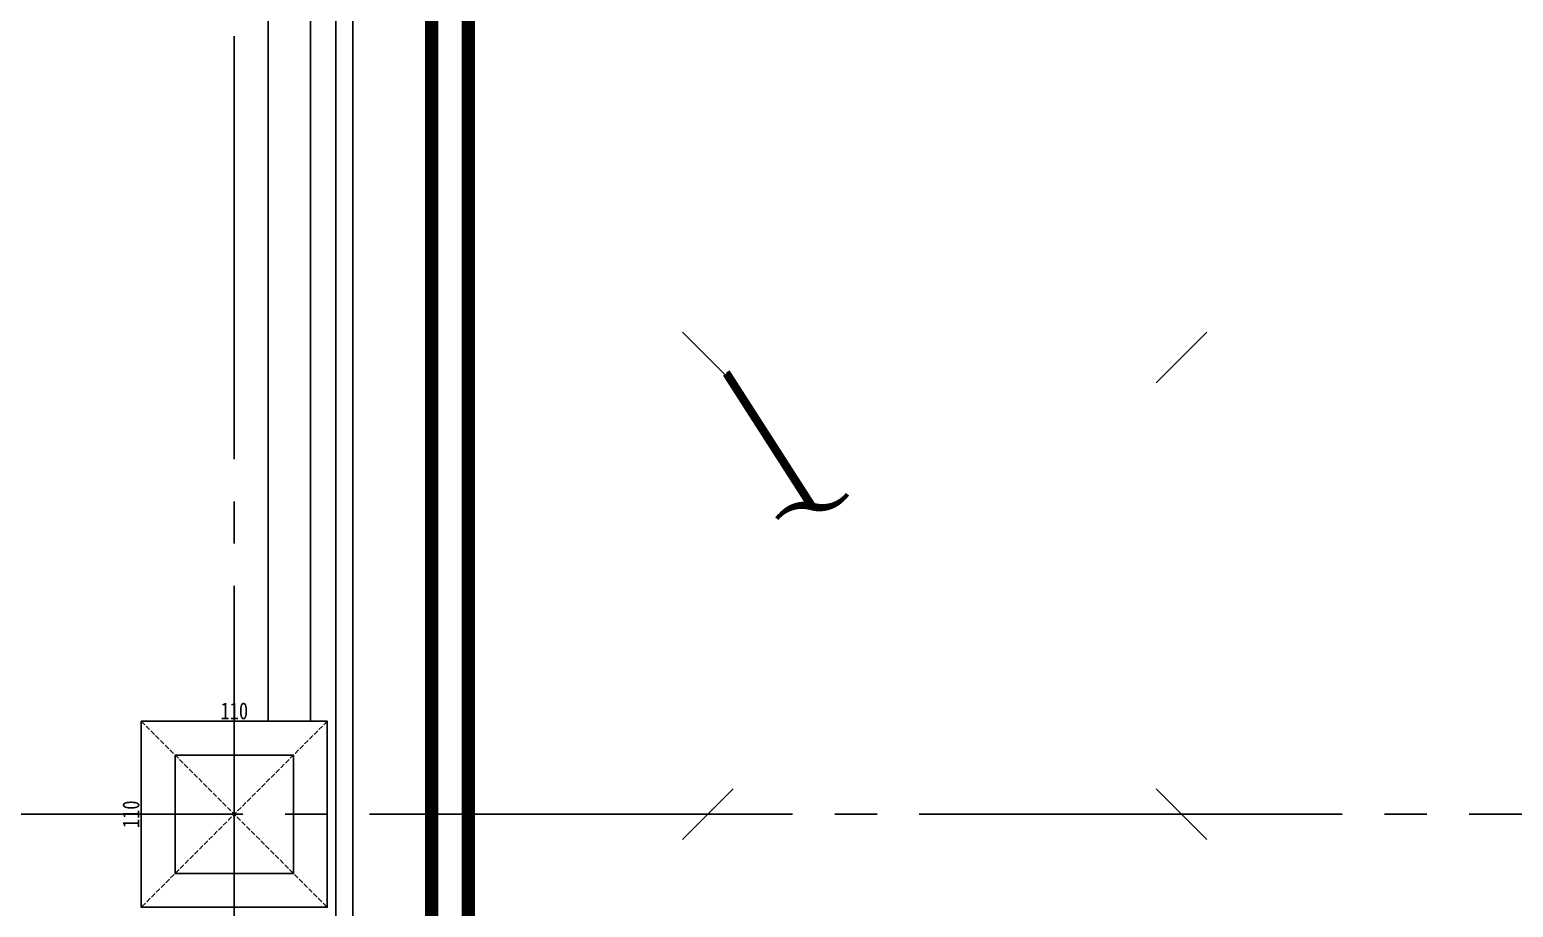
# Model space of a CAD drawing. Extents: x -3080 to 28500, y -1326 to 31609.
# Drawn here: x 1679 to 2556, y 2945 to 3464 of the extents above; entities that cross this region are included whole.
import ezdxf

# ---------------------------------------------------------------- set-up
doc = ezdxf.new("R2010")
doc.units = 0
doc.header["$LTSCALE"] = 100
for name, pattern in [('X-S-FAB-L05$0$COL-CEN-LIN', [3.25, 2.5, -0.25, 0.25, -0.25]), ('X-S-FAB-L05$0$DASHED', [0.75, 0.5, -0.25]), ('X-S-FAB-L05$0$HIDDEN', [0.4, 0.3, -0.1])]:
    doc.linetypes.add(name, pattern=pattern)
for name, color, linetype in [('0-xref', 8, 'Continuous'), ('188K-SM-03-F05-ARCH-PA-Y2257103$0$K-岩棉 2hr 3.5-非抗', 53, 'Continuous'), ('188K-SM-07-F10-MECH-CR PIPE-Y2257103$0$00_AC_CHS_12℃', 4, 'Continuous'), ('188K-SM-07-F10-MECH-CR PIPE-Y2257103$0$00_AC_CHS_20℃', 3, 'Continuous'), ('X-S-FAB-L05$0$BEAM', 8, 'Continuous'), ('X-S-FAB-L05$0$BLOCK', 8, 'Continuous'), ('X-S-FAB-L05$0$BR-D', 8, 'X-S-FAB-L05$0$DASHED'), ('X-S-FAB-L05$0$CCL', 8, 'X-S-FAB-L05$0$COL-CEN-LIN'), ('X-S-FAB-L05$0$COL', 8, 'Continuous'), ('X-S-FAB-L05$0$COL-S', 8, 'Continuous'), ('X-S-FAB-L05$0$S-鋼柱', 8, 'Continuous'), ('X-S-FAB-L05$0$WALL-RC', 8, 'Continuous'), ('X-S-FAB-L05$0$斜撐', 8, 'Continuous')]:
    doc.layers.add(name, color=color, linetype=linetype)
doc.layers.add('X-S-FAB-L05$0$XREF', color=8, linetype='Continuous', lineweight=0)
doc.styles.add('X-S-FAB-L05$0$DIM', font='', dxfattribs={"width": 0.8})
doc.styles.get('X-S-FAB-L05$0$DIM').set_extended_font_data('MingLiU')
doc.dimstyles.new('X-S-FAB-L05$0$JJP_005_defpoint', dxfattribs={"dimtxt": 20, "dimasz": 0.5, "dimexe": 0.5, "dimexo": 0.5, "dimgap": 0.5, "dimtad": 1, "dimdsep": 46, "dimtxsty": 'X-S-FAB-L05$0$DIM', "dimblk": 'X-S-FAB-L05$0$_None', "dimcen": 10, "dimclrd": 256, "dimclre": 256, "dimclrt": 256, "dimadec": 0, "dimazin": 0, "dimtfac": 1, "dimtix": 1, "dimtmove": 2, "dimatfit": 3, "dimldrblk": 'X-S-FAB-L05$0$_None', "dimfxl": 0.5, "dimtolj": 1, "dimtzin": 0, "dimarcsym": 0})

# ---------------------------------------------------------------- blocks, each defined once
blk = doc.blocks.new('*D174')
at = {"layer": 'DefPoints', "lineweight": -2, "transparency": 16777216}
blk.add_line((0, 0), (110, 0), dxfattribs=at)
at = {"layer": 'DefPoints', "color": 0, "transparency": 16777216}
for p in [(0, 0), (110, 0), (110, 0)]:
    blk.add_point(p, dxfattribs=at)
at = {"layer": 'DefPoints', "transparency": 16777216, "insert": (55, 6.07), "char_height": 10, "attachment_point": 5, "style": 'X-S-FAB-L05$0$DIM'}
blk.add_mtext('\\A1;110', dxfattribs=at)
blk = doc.blocks.new('X-S-FAB-L05$0$_None')
blk = doc.blocks.new('*D175')
at = {"layer": 'DefPoints', "lineweight": -2, "transparency": 16777216}
blk.add_line((0, 0), (0, -110), dxfattribs=at)
at = {"layer": 'DefPoints', "color": 0, "transparency": 16777216}
for p in [(0, 0), (0, -110), (0, -110)]:
    blk.add_point(p, dxfattribs=at)
at = {"layer": 'DefPoints', "transparency": 16777216, "insert": (-6.07, -55), "char_height": 10, "attachment_point": 5, "rotation": 90, "style": 'X-S-FAB-L05$0$DIM'}
blk.add_mtext('\\A1;110', dxfattribs=at)
blk = doc.blocks.new('X-S-FAB-L05$0$斜撐')
at = {"layer": 'X-S-FAB-L05$0$BR-D', "const_width": 0.5}
blk.add_lwpolyline([(962.11, 215.55, -0.296213), (957.95, 215.19, 0.299957), (953.75, 214.85, 0.006918)], format="xyb", dxfattribs=at)
at = {"layer": 'X-S-FAB-L05$0$BR-D', "linetype": 'ByBlock', "const_width": 0.5}
blk.add_lwpolyline([(964.37, 197.57), (957.95, 215.19)], dxfattribs=at)
blk = doc.blocks.new('X-S-FAB-L05$0$SC1')
at = {"layer": 'DefPoints'}
blk.add_line((27924.99, 8342.12), (27954.99, 8312.12), dxfattribs=at)
blk = doc.blocks.new('X-S-FAB-L05$0$VC(C)')
at = {"layer": 'X-S-FAB-L05$0$S-鋼柱'}
for p in [(-25859.99, -5057.12), (-25579.99, -5327.12)]:
    blk.add_blockref('X-S-FAB-L05$0$SC1', p, dxfattribs=at)
at = {"layer": 'X-S-FAB-L05$0$S-鋼柱', "rotation": 90}
for p in [(10687.12, -24669.99), (10407.12, -24939.99)]:
    blk.add_blockref('X-S-FAB-L05$0$SC1', p, dxfattribs=at)
at = {"layer": 'X-S-FAB-L05$0$斜撐'}
for p, xscale, yscale, zscale, rotation in [((6577.2, 5282.59), 5, 5, 5, 192.6853631040206), ((6579, 5284.39), 5.000000000000001, 5.000000000000001, 5.000000000000001, 192.6853631040205)]:
    blk.add_blockref('X-S-FAB-L05$0$斜撐', p, dxfattribs=dict(at, xscale=xscale, yscale=yscale, zscale=zscale, rotation=rotation))
blk = doc.blocks.new('188K-SM-03-F05-ARCH-PA-Y2257103')
at = {"layer": '188K-SM-03-F05-ARCH-PA-Y2257103$0$K-岩棉 2hr 3.5-非抗'}
for p, q in [((1860, 7570, 0), (1860, -7.5, 0)), ((1870, 7570, 0), (1870, -7.5, 0))]:
    blk.add_line(p, q, dxfattribs=at)
blk = doc.blocks.new('188K-SM-07-F10-MECH-CR PIPE-Y2257103')
at = {"layer": '188K-SM-07-F10-MECH-CR PIPE-Y2257103$0$00_AC_CHS_12℃', "ltscale": 1000, "const_width": 8}
blk.add_lwpolyline([(1916.714, 84.613), (1916.714, 3526.544), (2538.71, 3526.544)], dxfattribs=at)
at = {"layer": '188K-SM-07-F10-MECH-CR PIPE-Y2257103$0$00_AC_CHS_20℃', "ltscale": 1000, "const_width": 8}
blk.add_lwpolyline([(1938.331, 63.061), (1938.331, 3495.019), (2537.568, 3495.019)], dxfattribs=at)
blk = doc.blocks.new('*U59')
at = {"layer": 'DefPoints', "linetype": 'X-S-FAB-L05$0$HIDDEN', "ltscale": 0.1}
for p, q in [((110, 0), (0, -110)), ((0, 0), (110, -110))]:
    blk.add_line(p, q, dxfattribs=at)
at = {"layer": 'X-S-FAB-L05$0$COL', "ltscale": 0.1}
blk.add_lwpolyline([(0, 0), (110, 0), (110, -110), (0, -110)], close=True, dxfattribs=at)
at = {"layer": 'DefPoints'}
dim = blk.add_linear_dim(base=(110, 0), p1=(0, 0), p2=(110, 0), dimstyle='X-S-FAB-L05$0$JJP_005_defpoint', override={"dimtxt": 10}, dxfattribs=at)
dim.commit()
dim.dimension.update_dxf_attribs({"geometry": '*D174', "text_midpoint": (55, 6.067)})
dim = blk.add_linear_dim(base=(0, -110), p1=(0, 0), p2=(0, -110), angle=90, dimstyle='X-S-FAB-L05$0$JJP_005_defpoint', override={"dimtxt": 10}, dxfattribs=at)
dim.commit()
dim.dimension.update_dxf_attribs({"geometry": '*D175', "text_midpoint": (-6.067, -55)})
blk = doc.blocks.new('X-S-FAB-L05$0$FAB2-L05')
at = {"layer": 'X-S-FAB-L05$0$CCL'}
for p, q in [((-24360, 11005), (-24360, 0)), ((-26880, 3720), (1210, 3720))]:
    blk.add_line(p, q, dxfattribs=at)
at = {"layer": 'X-S-FAB-L05$0$COL-S'}
blk.add_lwpolyline([(-24395, 3755), (-24325, 3755), (-24325, 3685), (-24395, 3685)], close=True, dxfattribs=at)
at = {"layer": 'X-S-FAB-L05$0$BEAM'}
blk.add_blockref('*U59', (-24415, 3775), dxfattribs=at)
blk = doc.blocks.new('X-S-FAB-L05')
at = {"layer": 'X-S-FAB-L05$0$COL-S'}
blk.add_lwpolyline([(1765, 3035), (1835, 3035), (1835, 2965), (1765, 2965)], close=True, dxfattribs=at)
at = {"layer": 'X-S-FAB-L05$0$WALL-RC'}
for p, q in [((1820, 4445), (1820, 3055)), ((1845, 4445), (1845, 3055))]:
    blk.add_line(p, q, dxfattribs=at)
at = {"layer": 'X-S-FAB-L05$0$BEAM'}
blk.add_blockref('*U59', (1745, 3055), dxfattribs=at)
at = {"layer": 'X-S-FAB-L05$0$BLOCK'}
blk.add_blockref('X-S-FAB-L05$0$FAB2-L05', (26160, -720), dxfattribs=at)
at = {"layer": 'X-S-FAB-L05$0$XREF'}
blk.add_blockref('X-S-FAB-L05$0$VC(C)', (0, 0), dxfattribs=at)

msp = doc.modelspace()

# ---------------------------------------------------------------- block references
at = {"layer": '0-xref'}
for name in ['X-S-FAB-L05', '188K-SM-03-F05-ARCH-PA-Y2257103']:
    msp.add_blockref(name, (0, 0), dxfattribs=at)

# ---------------------------------------------------------------- next in the draw order: block references
msp.add_blockref('188K-SM-07-F10-MECH-CR PIPE-Y2257103', (0, 0), dxfattribs=at)

doc.saveas('drawing.dxf')
